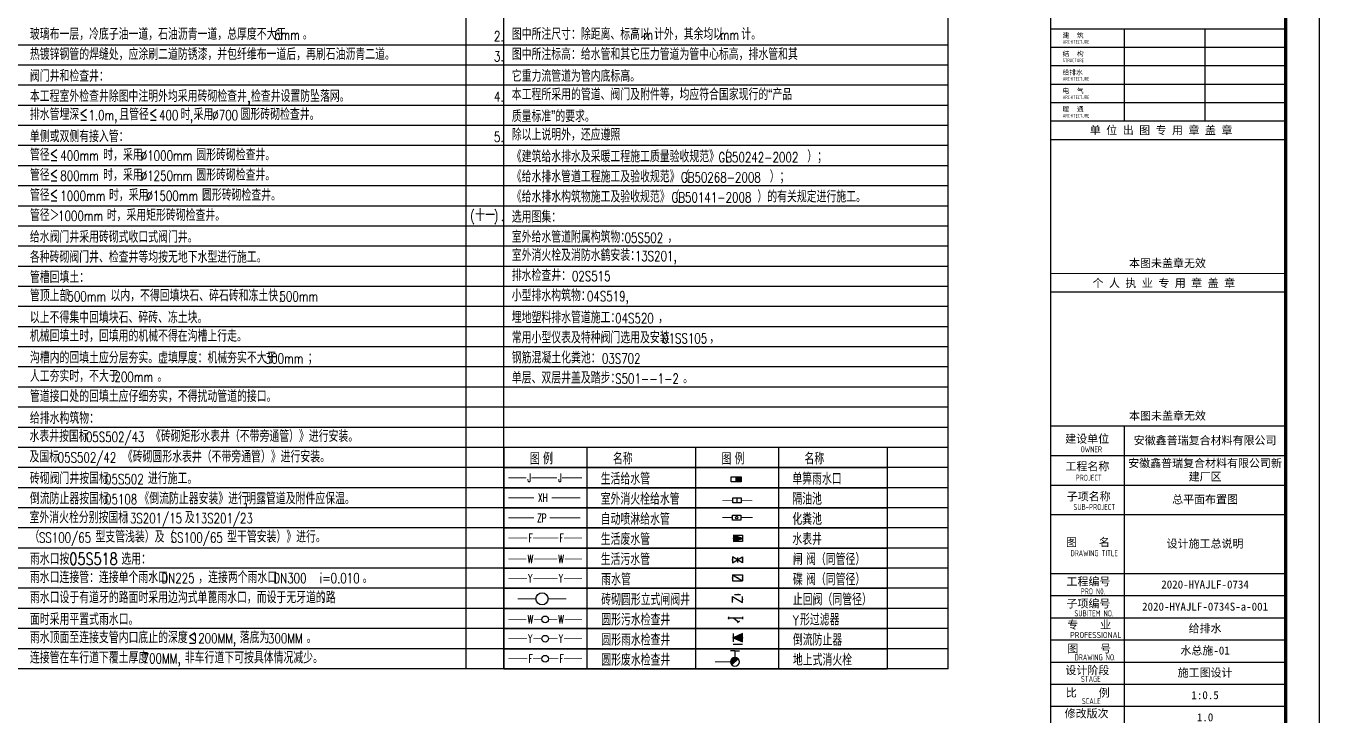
# Model space of a CAD drawing. Extents: x 422613 to 426483, y 3454133 to 3456790.
# Drawn here: x 424147.9 to 424340.7, y 3456425.4 to 3456528.2 of the extents above; entities that cross this region are included whole.
import ezdxf

# ---------------------------------------------------------------- set-up
doc = ezdxf.new("R2010")
doc.units = 0
doc.header["$LTSCALE"] = 0.5
doc.header["$PDSIZE"] = 0.2
doc.linetypes.add('DASH', pattern=[0.35, 0.25, -0.1])
doc.linetypes.add('DOT2', pattern=[0.125, 0, -0.125])
doc.layers.get('0').update_dxf_attribs({"linetype": 'CONTINUOUS'})
for name, color, linetype in [('DIM_TEXT', 7, 'CONTINUOUS'), ('EQUIP_消防', 7, 'CONTINUOUS'), ('EQUIP_阀门', 7, 'CONTINUOUS'), ('PIPE-废水', 31, 'CONTINUOUS'), ('PIPE-污水', 6, 'CONTINUOUS'), ('PIPE-消防', 1, 'CONTINUOUS'), ('PIPE-给水', 3, 'CONTINUOUS'), ('PIPE-雨水', 4, 'CONTINUOUS'), ('PUB_TITLE', 4, 'CONTINUOUS'), ('TK', 7, 'CONTINUOUS'), ('TWT_TEXT', 7, 'CONTINUOUS'), ('TWT_室外', 8, 'CONTINUOUS'), ('TWT_雨水口', 4, 'CONTINUOUS'), ('WELL_废水', 31, 'CONTINUOUS'), ('WELL_污水', 6, 'CONTINUOUS'), ('WELL_雨水', 4, 'CONTINUOUS')]:
    doc.layers.add(name, color=color, linetype=linetype)
doc.styles.add('_TWT_PIPEDN', font='SIMPLEX', dxfattribs={"width": 0.8, "height": 3, "bigfont": 'HZTXT'})
doc.styles.add('_TWT_PIPETEXT', font='COMPLEX', dxfattribs={"width": 0.8, "height": 2.5, "bigfont": 'HZTXT'})
doc.styles.get("Standard").update_dxf_attribs({"font": 'rs.shx', "bigfont": 'hztxt.shx'})
doc.styles.add('TSSD_REIN', font='tssdeng.shx', dxfattribs={"width": 0.7, "bigfont": 'tssdchn.shx'})
doc.styles.add('图签宋体', font='', dxfattribs={"height": 300})
doc.styles.get('图签宋体').set_extended_font_data('NSimSun')

# ---------------------------------------------------------------- blocks, each defined once
blk = doc.blocks.new('$TwtSys$00000354')
for p, q in [((-0.5, -0.5), (-0.5, 0.5)), ((-0.5, 0.5), (0.5, 0.5)), ((0, 0.5), (0, -0.5)), ((0.5, 0.5), (0.5, -0.5)), ((0.5, -0.5), (-0.5, -0.5))]:
    blk.add_line(p, q)
blk = doc.blocks.new('$TwtSys$00000424')
for p, q in [((-500, 250), (500, 250)), ((-500, -250), (-500, 250)), ((0, -250), (0, 250)), ((500, 250), (500, -250)), ((500, -250), (-500, -250))]:
    blk.add_line(p, q)
blk.add_solid([(0, 250), (500, 250), (0, -250), (500, -250)])
blk = doc.blocks.new('$TwtSys$00000353')
for p, q in [((-0.5, 0.13), (-0.58, 0.13)), ((-0.58, 0.13), (-0.58, -0.13)), ((-0.5, 0.5), (0.5, 0.5)), ((-0.5, -0.5), (-0.5, 0.5)), ((0.5, 0.5), (0.5, -0.5)), ((-0.5, -0.13), (-0.58, -0.13)), ((0.5, -0.5), (-0.5, -0.5))]:
    blk.add_line(p, q)
at = {"const_width": 0.02}
blk.add_lwpolyline([(-0.5, 0.13), (-0.58, 0.13), (-0.58, -0.13), (-0.5, -0.13)], dxfattribs=at)
blk.add_lwpolyline([(-0.5, 0.5), (0.5, 0.5), (0.5, -0.5), (-0.5, -0.5)], close=True, dxfattribs=at)
blk.add_ellipse((0, 0), major_axis=(0, 0.25), ratio=0.6, start_param=4.712389, end_param=10.995574)
blk = doc.blocks.new('$VALVE$00000315')
blk.add_line((-75, 125), (75, 125))
blk.add_lwpolyline([(-125, -75), (-125, 75), (125, -75), (125, 75)])
for p in [(-125, 0), (125, 0)]:
    blk.add_point(p)
blk.add_solid([(0, 125), (0, 150), (75, 125)])
blk = doc.blocks.new('$VALVE$00000316')
for p, q in [((-125, 72), (125, -72)), ((-125, 72), (-125, -72)), ((-125, 72), (125, 72)), ((125, 72), (125, -72)), ((-125, -72), (125, -72))]:
    blk.add_line(p, q)
at = {"const_width": 21.1}
blk.add_lwpolyline([(-11, 0, 1), (11, 0, 1)], format="xyb", close=True, dxfattribs=at)
for p in [(-125, 0), (125, 0)]:
    blk.add_point(p)
at = {"color": 7, "flags": 9}
for tag in ['XSIZE', 'YSIZE']:
    blk.add_attdef(tag, (0, 0), '', height=0.5, dxfattribs=at)
blk = doc.blocks.new('$VALVE$00000296')
for points in [[(-125, 72), (-125, -72), (125, 72), (125, -72), (-125, 72)], [(0, 60), (0, -64)]]:
    blk.add_lwpolyline(points)
for p in [(-125, 0), (125, 0)]:
    blk.add_point(p)
blk = doc.blocks.new('$VALVE$00000555')
for p, q in [((-75, 50), (75, 50)), ((75, 50), (75, -50)), ((75, -50), (-75, -50))]:
    blk.add_line(p, q)
blk.add_lwpolyline([(-75, -50), (75, 0), (-75, 50)], close=True)
for p in [(-75, 0), (75, 0)]:
    blk.add_point(p)
blk.add_solid([(-75, 50), (75, 0), (-75, -50)])
blk = doc.blocks.new('$VALVE$00000501')
for p, q in [((-175, 32), (-175, -32)), ((175, 32), (175, -32)), ((96, -77), (50, -123))]:
    blk.add_line(p, q)
at = {"const_width": 35}
for points in [[(-175, 0), (175, 0)], [(-52, 0), (73, -100)]]:
    blk.add_lwpolyline(points, dxfattribs=at)
for p in [(-175, -2), (175, -2)]:
    blk.add_point(p)
blk = doc.blocks.new('$VALVE$00000656')
for p, q in [((-113, 110), (-113, -100)), ((118, -164), (-119, -164))]:
    blk.add_line(p, q)
blk.add_lwpolyline([(119, 5, 203, 0, 0), (-113, 5, 0, 0, 0)], format="xyseb")
blk.add_lwpolyline([(119, 107), (-113, 5), (119, -97)], close=True)
for p in [(-113, 5), (119, 5)]:
    blk.add_point(p)
blk.add_solid([(-44, -164), (-44, -139), (-119, -164)])
blk = doc.blocks.new('$TwtSys$00000385')
for p, q in [((0, 331), (-130, 331)), ((92, 92), (-92, -92)), ((0, 331), (0, 131)), ((0, 331), (130, 331))]:
    blk.add_line(p, q)
for start, end in [(135, 315), (315, 135)]:
    blk.add_arc((0, 0), 131, start, end)
at = {"color": 0}
for points in [[(-34, 127), (-127, 34), (34, 127), (-127, -34)], [(-93, 93), (-93, 93), (-34, 127), (-127, 34)], [(34, 127), (-127, -34), (93, 93), (-93, -93)]]:
    blk.add_solid(points, dxfattribs=at)
blk = doc.blocks.new('$TWTSYS$00000187')
blk.add_circle((0, 0, 0), 0.5)
blk = doc.blocks.new('GeYuanFrame_87234304', base_point=(18.76, 4.34))
at = {"layer": 'PUB_TITLE'}
for points in [[(554.76, 202.14), (554.76, 229.64)], [(578.76, 202.14), (578.76, 229.64)], [(554.76, 14.34), (554.76, 111.14)]]:
    blk.add_lwpolyline(points, dxfattribs=at)
at = {"layer": 'TK'}
for p, q in [((532.76, 102.34), (602.76, 102.34)), ((532.76, 93.54), (602.76, 93.54)), ((532.76, 84.74), (554.76, 84.74)), ((532.76, 84.74), (602.76, 84.74)), ((532.76, 67.18), (602.76, 67.18)), ((532.76, 67.14), (602.76, 67.14)), ((532.76, 60.58), (602.76, 60.58)), ((532.76, 53.98), (602.76, 53.98)), ((532.76, 47.38), (602.76, 47.38)), ((532.76, 40.78), (602.76, 40.78)), ((532.76, 34.18), (602.76, 34.18)), ((532.76, 27.58), (602.76, 27.58))]:
    blk.add_line(p, q, dxfattribs=at)
for points in [[(18.76, 424.34), (612.76, 424.34), (612.76, 4.34), (18.76, 4.34), (18.76, 424.34)], [(532.76, 229.64), (602.76, 229.64)], [(532.76, 224.14), (602.76, 224.14)], [(532.76, 218.64), (602.76, 218.64)], [(532.76, 213.14), (602.76, 213.14)], [(532.76, 207.64), (602.76, 207.64)], [(532.76, 202.14), (602.76, 202.14)], [(532.76, 196.64), (602.76, 196.64)], [(532.76, 151.14), (602.76, 151.14)]]:
    blk.add_lwpolyline(points, dxfattribs=at)
at = {"layer": 'TK', "const_width": 1}
blk.add_lwpolyline([(602.76, 414.34), (43.76, 414.34), (43.76, 14.34), (602.76, 14.34)], close=True, dxfattribs=at)
at = {"layer": 'TK'}
for points, const_width in [([(532.76, 414.34), (532.76, 14.34)], 0.4), ([(532.76, 202.14), (602.76, 202.14)], 0.35), ([(532.76, 156.64), (602.76, 156.64)], 0.35), ([(532.76, 111.14), (602.76, 111.14)], 0.35), ([(532.76, 67.18), (602.76, 67.18)], 0.35)]:
    blk.add_lwpolyline(points, dxfattribs=dict(at, const_width=const_width))
at = {"layer": 'TK', "style": '图签宋体'}
for s, height, p in [('建  筑', 1.44, (536.28, 226.92)), ('结  构', 1.44, (536.28, 221.42)), ('给排水', 1.44, (536.28, 215.92)), ('电  气', 1.44, (536.28, 210.42)), ('暖  通', 1.44, (536.28, 204.92)), ('单 位 出 图 专 用 章 盖 章', 2.4, (544.39, 198.16)), ('本图未盖章无效', 2.4, (556.1, 158.51)), ('个 人 执 业 专 用 章 盖 章', 2.4, (545.19, 152.58)), ('本图未盖章无效', 2.4, (556.1, 113.01)), ('建设单位', 2.4, (537.06, 106.14)), ('工程名称', 2.4, (537.14, 97.93)), ('子项名称', 2.4, (537.52, 88.95)), ('图    名', 2.4, (537.3, 75.3)), ('工程编号', 2.4, (537.44, 63.58)), ('子项编号', 2.4, (537.44, 57)), ('专    业', 2.4, (537.68, 50.69)), ('图    号', 2.4, (537.69, 43.58)), ('设计阶段', 2.4, (537.12, 37.12)), ('比    例', 2.4, (537.26, 30.44)), ('修改版次', 2.4, (536.91, 24.22))]:
    blk.add_text(s, height=height, dxfattribs=at).set_placement(p)
at = {"layer": 'TK', "style": 'TSSD_REIN'}
for s, height, width, p in [('ARCHITECTURE', 1.08, 0.7, (536.32, 225.15)), ('STRUCTURE', 1.08, 0.7, (536.32, 219.65)), ('ARCHITECTURE', 1.08, 0.7, (536.32, 214.15)), ('ARCHITECTURE', 1.08, 0.7, (536.32, 208.65)), ('ARCHITECTURE', 1.08, 0.7, (536.32, 203.15)), ('OWNER', 1.8, 0.7, (541.65, 103.29)), ('PROJECT', 1.8, 0.7, (540.19, 94.83)), ('SUB-PROJECT', 1.8, 0.7, (539.53, 86.11)), ('DRAWING TITLE', 1.8, 0.7, (538.64, 72.34)), ('PRO N0.', 1.8, 0.7, (541.68, 60.96)), ('SUBITEM NO.', 1.8, 0.7, (539.82, 54.39)), ('PROFESSIONAL', 1.8, 0.8, (538.55, 47.95)), ('DRAWING NO.', 1.8, 0.7, (539.86, 41.26)), ('STAGE', 1.8, 0.7, (541.76, 34.84)), ('SCALE', 1.8, 0.7, (542.05, 28.23))]:
    blk.add_text(s, height=height, dxfattribs=dict(at, width=width)).set_placement(p)
at = {"layer": 'TK', "char_height": 2.4, "width": 48, "attachment_point": 5, "style": '图签宋体'}
for s, insert in [('安徽鑫普瑞复合材料有限公司', (578.76, 106.74)), ('安徽鑫普瑞复合材料有限公司新建厂区', (578.76, 97.94)), ('总平面布置图', (578.76, 89.14)), ('设计施工总说明', (578.76, 75.94)), ('2020-HYAJLF-0734', (578.76, 63.88)), ('2020-HYAJLF-0734S-a-001', (578.76, 57.28)), ('给排水', (578.76, 50.68)), ('水总施-01', (578.76, 44.08)), ('施工图设计', (578.76, 37.48)), ('1:0.5', (578.76, 30.88)), ('1.0', (578.76, 24.28))]:
    blk.add_mtext(s, dxfattribs=dict(at, insert=insert))

msp = doc.modelspace()

# ---------------------------------------------------------------- linework, layer by layer
at = {"linetype": 'DOT2', "ltscale": 5}
msp.add_line((424213.54, 3456441.32), (424213.54, 3456603.32), dxfattribs=at)
at = {"color": 8, "ltscale": 5}
for p, q in [((424213.54, 3456432.32), (424213.54, 3456603.32)), ((424219.15, 3456432.32), (424219.15, 3456603.32)), ((424285.36, 3456432.32), (424285.36, 3456603.32)), ((424285.36, 3456525.32), (424069.9, 3456525.32)), ((424285.36, 3456522.32), (424069.9, 3456522.32)), ((424285.36, 3456519.32), (424069.9, 3456519.32)), ((424285.36, 3456516.32), (424069.9, 3456516.32)), ((424285.36, 3456513.32), (424069.9, 3456513.32)), ((424285.36, 3456510.32), (424069.9, 3456510.32)), ((424285.36, 3456507.32), (424069.9, 3456507.32)), ((424285.36, 3456504.32), (424069.9, 3456504.32)), ((424285.36, 3456501.32), (424069.9, 3456501.32)), ((424285.36, 3456498.32), (424069.9, 3456498.32)), ((424285.36, 3456495.32), (424069.9, 3456495.32)), ((424285.36, 3456492.32), (424069.9, 3456492.32)), ((424285.36, 3456489.32), (424069.9, 3456489.32)), ((424285.36, 3456486.32), (424069.9, 3456486.32)), ((424285.36, 3456483.32), (424069.9, 3456483.32)), ((424285.36, 3456480.32), (424069.9, 3456480.32)), ((424285.36, 3456477.32), (424069.9, 3456477.32)), ((424285.36, 3456474.32), (424069.9, 3456474.32)), ((424285.36, 3456471.32), (424069.9, 3456471.32)), ((424285.36, 3456468.32), (424069.9, 3456468.32)), ((424285.36, 3456465.32), (424069.9, 3456465.32)), ((424285.36, 3456462.32), (424069.9, 3456462.32)), ((424285.36, 3456459.32), (424069.9, 3456459.32)), ((424285.36, 3456456.32), (424069.9, 3456456.32)), ((424285.36, 3456453.32), (424069.9, 3456453.32)), ((424285.36, 3456450.32), (424069.9, 3456450.32)), ((424285.36, 3456447.32), (424069.9, 3456447.32)), ((424285.36, 3456444.32), (424069.9, 3456444.32)), ((424285.36, 3456441.32), (424069.9, 3456441.32)), ((424285.36, 3456438.32), (424069.9, 3456438.32)), ((424285.36, 3456435.32), (424069.9, 3456435.32)), ((424285.36, 3456432.32), (424069.9, 3456432.32))]:
    msp.add_line(p, q, dxfattribs=at)
for p, q in [((424276.26, 3456474.32), (424219.15, 3456474.32)), ((424219.15, 3456465.32), (424219.15, 3456432.32)), ((424231.52, 3456465.32), (424231.52, 3456432.32)), ((424247.71, 3456465.32), (424247.71, 3456432.32)), ((424260.08, 3456465.32), (424260.08, 3456432.32)), ((424276.26, 3456465.32), (424276.26, 3456432.32)), ((424219.15, 3456462.32), (424276.26, 3456462.32)), ((424219.15, 3456459.32), (424276.26, 3456459.32)), ((424219.15, 3456456.32), (424276.26, 3456456.32)), ((424219.15, 3456453.32), (424276.26, 3456453.32)), ((424219.15, 3456450.32), (424276.26, 3456450.32)), ((424219.15, 3456447.32), (424276.26, 3456447.32)), ((424219.15, 3456444.32), (424276.26, 3456444.32)), ((424219.15, 3456441.32), (424276.26, 3456441.32)), ((424219.15, 3456438.32), (424276.26, 3456438.32)), ((424219.15, 3456435.32), (424276.26, 3456435.32)), ((424219.15, 3456432.32), (424276.26, 3456432.32))]:
    msp.add_line(p, q)
msp.add_circle((424224.84, 3456442.75), 0.896)
at = {"layer": 'PIPE-废水', "linetype": 'Continuous', "const_width": 0.124}
for points in [[(424253.28, 3456457.45), (424251.72, 3456457.45)], [(424254.52, 3456457.45), (424256.21, 3456457.45)]]:
    msp.add_lwpolyline(points, dxfattribs=at)
at = {"layer": 'PIPE-废水', "linetype": 'DASH', "ltscale": 5, "const_width": 0.124}
for points in [[(424219.83, 3456451.82), (424222.66, 3456451.82)], [(424223.5, 3456451.82), (424227.28, 3456451.82)], [(424228.12, 3456451.82), (424230.81, 3456451.82)], [(424219.83, 3456433.82), (424222.66, 3456433.82)], [(424223.5, 3456433.82), (424224.82, 3456433.82)], [(424225.82, 3456433.82), (424227.28, 3456433.82)], [(424228.12, 3456433.82), (424230.81, 3456433.82)]]:
    msp.add_lwpolyline(points, dxfattribs=at)
at = {"layer": 'PIPE-污水', "linetype": 'Continuous', "const_width": 0.124}
for points in [[(424253.14, 3456454.87), (424251.69, 3456454.88)], [(424254.48, 3456454.87), (424256.23, 3456454.87)]]:
    msp.add_lwpolyline(points, dxfattribs=at)
at = {"layer": 'PIPE-污水', "linetype": 'DASH', "ltscale": 5, "const_width": 0.124}
for points in [[(424219.83, 3456448.69), (424222.52, 3456448.69)], [(424223.63, 3456448.69), (424227.1, 3456448.69)], [(424228.2, 3456448.69), (424230.81, 3456448.69)], [(424219.83, 3456439.69), (424222.52, 3456439.69)], [(424223.63, 3456439.69), (424224.82, 3456439.69)], [(424225.82, 3456439.69), (424227.1, 3456439.69)], [(424228.2, 3456439.69), (424230.81, 3456439.69)]]:
    msp.add_lwpolyline(points, dxfattribs=at)
at = {"layer": 'PIPE-消防', "linetype": 'Continuous', "const_width": 0.124}
for points in [[(424223.67, 3456457.82), (424219.83, 3456457.82)], [(424230.53, 3456457.82), (424226.26, 3456457.82)], [(424223.67, 3456454.82), (424219.83, 3456454.82)], [(424230.53, 3456454.82), (424225.98, 3456454.82)], [(424252.94, 3456433.36), (424250.64, 3456433.36)]]:
    msp.add_lwpolyline(points, dxfattribs=at)
at = {"layer": 'PIPE-给水', "linetype": 'Continuous', "const_width": 0.124}
for points in [[(424219.83, 3456460.8), (424222.51, 3456460.8)], [(424223.24, 3456460.8), (424227.08, 3456460.8)], [(424227.81, 3456460.8), (424230.81, 3456460.8)], [(424221.2, 3456442.75), (424223.95, 3456442.75)], [(424225.74, 3456442.75), (424228.49, 3456442.75)]]:
    msp.add_lwpolyline(points, dxfattribs=at)
at = {"layer": 'PIPE-雨水', "linetype": 'DASH', "ltscale": 5, "const_width": 0.124}
for points in [[(424219.83, 3456445.81), (424222.6, 3456445.81)], [(424223.56, 3456445.81), (424227.17, 3456445.81)], [(424228.13, 3456445.81), (424230.81, 3456445.81)], [(424219.83, 3456436.81), (424222.6, 3456436.81)], [(424223.56, 3456436.81), (424224.82, 3456436.81)], [(424225.82, 3456436.81), (424227.17, 3456436.81)], [(424228.13, 3456436.81), (424230.81, 3456436.81)]]:
    msp.add_lwpolyline(points, dxfattribs=at)

# ---------------------------------------------------------------- block references
at = {"linetype": 'Continuous', "xscale": 0.5, "yscale": 0.5, "zscale": 0.5}
msp.add_blockref('GeYuanFrame_87234304', (424043.66, 3456415.11), dxfattribs=at)
at = {"layer": 'EQUIP_消防', "xscale": 0.005, "yscale": 0.005, "zscale": 0.005}
msp.add_blockref('$TwtSys$00000385', (424253.6, 3456433.36), dxfattribs=at)
at = {"layer": 'EQUIP_阀门'}
for name, p, xscale, yscale, zscale in [('$VALVE$00000555', (424254.06, 3456451.77), 0.00900000000372529, 0.00900000000372529, 0.00900000000372529), ('$VALVE$00000296', (424253.98, 3456448.57), 0.00599999999627471, 0.00599999999627471, 0.00599999999627471), ('$VALVE$00000316', (424253.98, 3456445.89), 0.00599999999627471, 0.00599999999627471, 0.00599999999627471), ('$VALVE$00000315', (424253.98, 3456442.66), 0.00599999999627471, 0.00599999999627471, 0.00599999999627471), ('$VALVE$00000501', (424253.68, 3456439.9), 0.00599999999627471, 0.00599999999627471, 0.00599999999627471), ('$VALVE$00000656', (424254.02, 3456436.92), 0.00599999999627471, 0.00599999999627471, 0.00599999999627471)]:
    msp.add_blockref(name, p, dxfattribs=dict(at, xscale=xscale, yscale=yscale, zscale=zscale))
at = {"layer": 'TWT_室外', "xscale": 1.237373718265444, "yscale": 0.7424238280951977, "zscale": 0.0007070707070707071}
for name, p in [('$TwtSys$00000354', (424253.9, 3456457.45)), ('$TwtSys$00000353', (424253.86, 3456454.87))]:
    msp.add_blockref(name, p, dxfattribs=at)
at = {"layer": 'TWT_雨水口', "xscale": 0.00150000000372529, "yscale": 0.00150000000372529, "zscale": 0.00150000000372529}
msp.add_blockref('$TwtSys$00000424', (424253.76, 3456460.59), dxfattribs=at)
at = {"layer": 'WELL_废水', "rotation": 270}
msp.add_blockref('$TWTSYS$00000187', (424225.32, 3456433.82), dxfattribs=at)
at = {"layer": 'WELL_污水', "rotation": 270}
msp.add_blockref('$TWTSYS$00000187', (424225.32, 3456439.69), dxfattribs=at)
at = {"layer": 'WELL_雨水', "rotation": 270}
msp.add_blockref('$TWTSYS$00000187', (424225.32, 3456436.81), dxfattribs=at)

# ---------------------------------------------------------------- texts
at = {"layer": 'DIM_TEXT', "style": '_TWT_PIPETEXT', "width": 0.64}
for s, height, p in [('J', 1.24, (424222.68, 3456460.18)), ('J', 1.24, (424227.26, 3456460.18)), ('XH', 1.237, (424224.26, 3456457.2)), ('ZP', 1.237, (424224.12, 3456454.2)), ('F', 1.24, (424222.83, 3456451.2)), ('F', 1.24, (424227.46, 3456451.2)), ('W', 1.24, (424222.7, 3456448.07)), ('W', 1.24, (424227.27, 3456448.07)), ('Y', 1.24, (424222.78, 3456445.19)), ('Y', 1.24, (424227.35, 3456445.19)), ('W', 1.24, (424222.7, 3456439.07)), ('W', 1.24, (424227.27, 3456439.07)), ('Y', 1.24, (424222.78, 3456436.19)), ('Y', 1.24, (424227.35, 3456436.19)), ('F', 1.24, (424222.83, 3456433.2)), ('F', 1.24, (424227.46, 3456433.2))]:
    msp.add_text(s, height=height, dxfattribs=at).set_placement(p)
at = {"layer": 'TWT_TEXT', "style": '_TWT_PIPEDN'}
for s, height, width, p in [('玻璃布一层，冷底子油一道，石油沥青一道，总厚度不大于', 1.75, 0.8, (424148.52, 3456526.09)), ('6mm', 1.487, 0.752941, (424184.92, 3456526.09)), ('2.', 1.487, 0.752941, (424217.69, 3456525.88)), ('图中所注尺寸：除距离、标高以', 1.75, 0.8, (424220.34, 3456526.09)), ('计外，其余均以', 1.75, 0.8, (424241.54, 3456526.09)), ('计。', 1.75, 0.8, (424254.54, 3456526.09)), ('。', 1.75, 0.8, (424189.19, 3456526.09)), ('m', 1.49, 0.752941, (424239.94, 3456526.09)), ('mm', 1.487, 0.752941, (424251.34, 3456526.09)), ('热镀锌钢管的焊缝处，应涂刷二道防锈漆，并包纤维布一道后，再刷石油沥青二道。', 1.75, 0.8, (424148.52, 3456523.09)), ('3.', 1.487, 0.752941, (424217.69, 3456522.88)), ('图中所注标高：给水管和其它压力管道为管中心标高，排水管和其', 1.75, 0.8, (424220.34, 3456523.09)), ('阀门井和检查井：', 1.75, 0.8, (424148.52, 3456519.84)), ('它重力流管道为管内底标高。', 1.75, 0.8, (424220.34, 3456519.84)), ('本工程室外检查井除图中注明外均采用砖砌检查井,检查井设置防坠落网。', 1.75, 0.8, (424148.52, 3456516.84)), ('4.', 1.487, 0.752941, (424217.69, 3456516.88)), ('本工程所采用的管道、阀门及附件等，均应符合国家现行的“产品', 1.75, 0.8, (424220.34, 3456517.09)), ('排水管埋深≤', 1.75, 0.8, (424148.52, 3456514.12)), ('1.0m,', 1.487, 0.752941, (424157.25, 3456514.12)), ('且管径≤', 1.75, 0.8, (424161.84, 3456514.12)), ('400', 1.487, 0.752941, (424167.77, 3456514.12)), ('时', 1.75, 0.8, (424170.97, 3456514.12)), ('采用', 1.75, 0.8, (424172.91, 3456514.12)), ('%%C700', 1.487, 0.752941, (424175.71, 3456514.12)), ('圆形砖砌检查井。', 1.75, 0.8, (424179.92, 3456514.12)), ('质量标准”的要求。', 1.75, 0.8, (424220.34, 3456513.84)), (',', 1.49, 0.752941, (424172.37, 3456514.12)), ('单侧或双侧有接入管：', 1.75, 0.8, (424148.52, 3456510.84)), ('5.', 1.487, 0.752941, (424217.69, 3456510.88)), ('除以上说明外，还应遵照', 1.75, 0.8, (424220.34, 3456511.09)), ('管径≤', 1.75, 0.8, (424148.52, 3456508.09)), ('时，采用', 1.75, 0.8, (424159.45, 3456508.09)), ('圆形砖砌检查井。', 1.75, 0.8, (424173.32, 3456508.09)), ('《建筑给水排水及采暖工程施工质量验收规范》（', 1.75, 0.8, (424220.34, 3456507.84)), ('）；', 1.75, 0.8, (424264.37, 3456507.84)), ('400mm', 1.487, 0.752941, (424153.05, 3456508.09)), ('%%C1000mm', 1.487, 0.752941, (424165.05, 3456508.09)), ('GB50242-2002', 1.4875, 0.752941, (424251.14, 3456507.84)), ('管径≤', 1.75, 0.8, (424148.52, 3456505.09)), ('800mm', 1.487, 0.752941, (424153.05, 3456505.09)), ('时，采用', 1.75, 0.8, (424159.45, 3456505.09)), ('%%C1250mm', 1.487, 0.752941, (424165.05, 3456505.09)), ('圆形砖砌检查井。', 1.75, 0.8, (424173.32, 3456505.09)), ('《给水排水管道工程施工及验收规范》（', 1.75, 0.8, (424220.34, 3456504.84)), ('GB50268-2008', 1.4875, 0.752941, (424245.54, 3456504.84)), ('）；', 1.75, 0.8, (424258.77, 3456504.84)), ('管径≤', 1.75, 0.8, (424148.52, 3456502.09)), ('时，采用', 1.75, 0.8, (424160.31, 3456502.09)), ('圆形砖砌检查井。', 1.75, 0.8, (424174.17, 3456502.09)), ('1000mm', 1.487, 0.752941, (424153.05, 3456502.09)), ('%%C1500mm', 1.487, 0.752941, (424165.91, 3456502.09)), ('《给水排水构筑物施工及验收规范》（', 1.75, 0.8, (424220.34, 3456501.85)), ('GB50141-2008', 1.4875, 0.752941, (424244.14, 3456501.85)), ('）的有关规定进行施工。', 1.75, 0.8, (424256.94, 3456501.85)), ('管径＞', 1.75, 0.8, (424148.52, 3456499.09)), ('1000mm', 1.487, 0.752941, (424152.72, 3456499.09)), ('时，采用矩形砖砌检查井。', 1.75, 0.8, (424159.97, 3456499.09)), ('(', 1.49, 0.752941, (424214.15, 3456499.1)), ('十一', 1.75, 0.8, (424214.89, 3456499.1)), (')', 1.49, 0.752941, (424217.65, 3456499.1)), ('选用图集：', 1.75, 0.8, (424220.34, 3456498.84)), ('.', 1.49, 0.752941, (424218.7, 3456499.1)), ('给水阀门井采用砖砌式收口式阀门井。', 1.75, 0.8, (424148.52, 3456495.84)), ('室外给水管道附属构筑物：', 1.75, 0.8, (424220.34, 3456495.84)), ('05S502', 1.487, 0.752941, (424237.14, 3456495.84)), ('，', 1.75, 0.8, (424243.54, 3456495.84)), ('各种砖砌阀门井、检查井等均按无地下水型进行施工。', 1.75, 0.8, (424148.52, 3456492.85)), ('室外消火栓及消防水鹤安装：', 1.75, 0.8, (424220.34, 3456493.12)), ('13S201,', 1.487, 0.752941, (424238.67, 3456493.12)), ('管槽回填土：', 1.75, 0.8, (424148.52, 3456489.84)), ('排水检查井：', 1.75, 0.8, (424220.34, 3456490.12)), ('02S515', 1.487, 0.752941, (424229.3, 3456490.12)), ('管顶上部', 1.75, 0.8, (424148.52, 3456487.1)), ('500mm', 1.487, 0.752941, (424154.12, 3456487.1)), ('以内，不得回填块石、碎石砖和冻土快；', 1.75, 0.8, (424160.52, 3456487.1)), ('500mm', 1.487, 0.752941, (424185.72, 3456487.1)), ('小型排水构筑物：', 1.75, 0.8, (424220.34, 3456487.12)), ('04S519,', 1.487, 0.752941, (424231.54, 3456487.12)), ('以上不得集中回填块石、碎砖、冻土块。', 1.75, 0.8, (424148.52, 3456483.84)), ('埋地塑料排水管道施工：', 1.75, 0.8, (424220.34, 3456483.84)), ('04S520', 1.487, 0.752941, (424235.74, 3456483.84)), ('机械回填土时，回填用的机械不得在沟槽上行走。', 1.75, 0.8, (424148.52, 3456481.09)), ('常用小型仪表及特种阀门选用及安装', 1.75, 0.8, (424220.34, 3456480.84)), ('，', 1.75, 0.8, (424242.14, 3456483.84)), ('01SS105', 1.487, 0.752941, (424242.74, 3456480.84)), ('，', 1.75, 0.8, (424249.78, 3456480.84)), ('沟槽内的回填土应分层夯实。虚填厚度：机械夯实不大于', 1.75, 0.8, (424148.52, 3456477.84)), ('300mm', 1.487, 0.752941, (424183.52, 3456477.84)), ('；', 1.75, 0.8, (424189.92, 3456477.84)), ('钢筋混凝土化粪池：', 1.75, 0.8, (424220.34, 3456477.84)), ('03S702', 1.487, 0.752941, (424233.77, 3456477.84)), ('人工夯实时，不大于', 1.75, 0.8, (424148.52, 3456475.09)), ('200mm', 1.487, 0.752941, (424161.12, 3456475.09)), ('。', 1.75, 0.8, (424167.52, 3456475.09)), ('单层、双层井盖及踏步：', 1.75, 0.8, (424220.34, 3456474.84)), ('S501--1-2', 1.487, 0.752941, (424235.74, 3456474.84)), ('。', 1.75, 0.8, (424245.87, 3456474.84)), ('管道接口处的回填土应仔细夯实，不得扰动管道的接口。', 1.75, 0.8, (424148.52, 3456472.09)), ('给排水构筑物：', 1.75, 0.8, (424148.52, 3456468.84)), ('水表井按国标', 1.75, 0.8, (424148.46, 3456466.14)), ('05S502/43', 1.487, 0.752941, (424156.86, 3456466.14)), ('《砖砌矩形水表井（不带旁通管）》进行安装。', 1.75, 0.8, (424166.57, 3456466.14)), ('及国标', 1.75, 0.8, (424148.46, 3456463.08)), ('05S502/42', 1.487, 0.752941, (424152.66, 3456463.08)), ('《砖砌圆形水表井（不带旁通管）》进行安装。', 1.75, 0.8, (424162.37, 3456463.08)), ('图', 1.75, 0.8, (424223.03, 3456462.78)), ('例', 1.75, 0.8, (424225, 3456462.78)), ('名称', 1.75, 0.8, (424235.41, 3456462.78)), ('图', 1.75, 0.8, (424251.59, 3456462.78)), ('例', 1.75, 0.8, (424253.55, 3456462.78)), ('名称', 1.75, 0.8, (424263.96, 3456462.78)), ('砖砌阀门井按国标', 1.75, 0.8, (424148.52, 3456459.85)), ('进行施工。', 1.75, 0.8, (424166.12, 3456459.85)), ('生活给水管', 1.75, 0.8, (424233.59, 3456459.78)), ('单箅雨水口', 1.75, 0.8, (424262.15, 3456459.78)), ('05S502', 1.487, 0.752941, (424159.72, 3456459.85)), ('倒流防止器按国标', 1.75, 0.8, (424148.52, 3456456.85)), ('05108', 1.487, 0.752941, (424159.72, 3456456.85)), ('《倒流防止器安装》进行', 1.75, 0.8, (424164.84, 3456456.85)), ('明露管道及附件应保温。', 1.75, 0.8, (424180.77, 3456456.85)), ('室外消火栓给水管', 1.75, 0.8, (424233.59, 3456456.78)), ('隔油池', 1.75, 0.8, (424262.15, 3456456.78)), ('室外消火栓分别按国标', 1.75, 0.8, (424148.46, 3456454.02)), ('13S201/15', 1.487, 0.752941, (424162.46, 3456454.02)), ('及', 1.75, 0.8, (424171.62, 3456454.02)), ('13S201/23', 1.487, 0.752941, (424173.02, 3456454.02)), (',', 1.49, 0.752941, (424180.52, 3456456.85)), ('自动喷淋给水管', 1.75, 0.8, (424233.59, 3456453.78)), ('化粪池', 1.75, 0.8, (424262.15, 3456453.78)), ('（', 1.75, 0.8, (424148.46, 3456451.14)), ('SS100/65', 1.487, 0.752941, (424149.86, 3456451.14)), ('型支管浅装）及（', 1.75, 0.8, (424158.29, 3456451.14)), ('SS100/65', 1.487, 0.752941, (424169.49, 3456451.14)), ('型干管安装）》进行。', 1.75, 0.8, (424177.91, 3456451.14)), ('生活废水管', 1.75, 0.8, (424233.59, 3456450.78)), ('水表井', 1.75, 0.8, (424262.15, 3456450.78)), ('雨水口按05S518', 1.75, 0.8, (424148.52, 3456447.84)), ('选用：', 1.75, 0.8, (424162.14, 3456447.84)), ('生活污水管', 1.75, 0.8, (424233.59, 3456447.78)), ('闸', 1.75, 0.8, (424262.23, 3456447.78)), ('阀（同管径）', 1.75, 0.8, (424264.19, 3456447.78)), ('雨水口连接管：连接单个雨水口', 1.75, 0.8, (424148.52, 3456445.09)), ('DN225', 1.487, 0.752941, (424168.12, 3456445.09)), ('，连接两个雨水口', 1.75, 0.8, (424173.61, 3456445.09)), ('DN300', 1.487, 0.752941, (424184.81, 3456445.09)), ('i=0.010', 1.487, 0.752941, (424191.71, 3456445.09)), ('雨水管', 1.75, 0.8, (424233.67, 3456444.78)), ('碟', 1.75, 0.8, (424262.23, 3456444.78)), ('阀（同管径）', 1.75, 0.8, (424264.19, 3456444.78)), ('。', 1.75, 0.8, (424198.11, 3456445.09)), ('雨水口设于有道牙的路面时采用边沟式单蓖雨水口，而设于无牙道的路', 1.75, 0.8, (424148.52, 3456442.09)), ('；', 1.75, 0.8, (424191.85, 3456442.33)), ('砖砌圆形立式闸阀井', 1.75, 0.8, (424233.67, 3456441.78)), ('止回阀（同管径）', 1.75, 0.8, (424262.23, 3456441.78)), ('面时采用平置式雨水口。', 1.75, 0.8, (424148.52, 3456438.84)), ('圆形污水检查井', 1.75, 0.8, (424233.67, 3456438.78)), ('形过滤器', 1.75, 0.8, (424263.29, 3456438.78)), ('Y', 1.49, 0.752941, (424262.23, 3456438.78)), ('雨水顶面至连接支管内口底止的深度≤', 1.75, 0.8, (424148.52, 3456436.12)), ('1200MM,', 1.487, 0.752941, (424172.65, 3456436.12)), ('落底为', 1.75, 0.8, (424179.8, 3456436.12)), ('300MM', 1.487, 0.752941, (424184, 3456436.12)), ('。', 1.75, 0.8, (424189.76, 3456436.12)), ('圆形雨水检查井', 1.75, 0.8, (424233.67, 3456435.78)), ('倒流防止器', 1.75, 0.8, (424262.23, 3456435.78)), ('连接管在车行道下覆土厚度', 1.75, 0.8, (424148.52, 3456433.12)), ('700MM,', 1.487, 0.752941, (424165.32, 3456433.12)), ('非车行道下可按具体情况减少。', 1.75, 0.8, (424171.61, 3456433.12)), ('圆形废水检查井', 1.75, 0.8, (424233.67, 3456432.78)), ('地上式消火栓', 1.75, 0.8, (424262.23, 3456432.78))]:
    msp.add_text(s, height=height, dxfattribs=dict(at, width=width)).set_placement(p)

doc.saveas('drawing.dxf')
